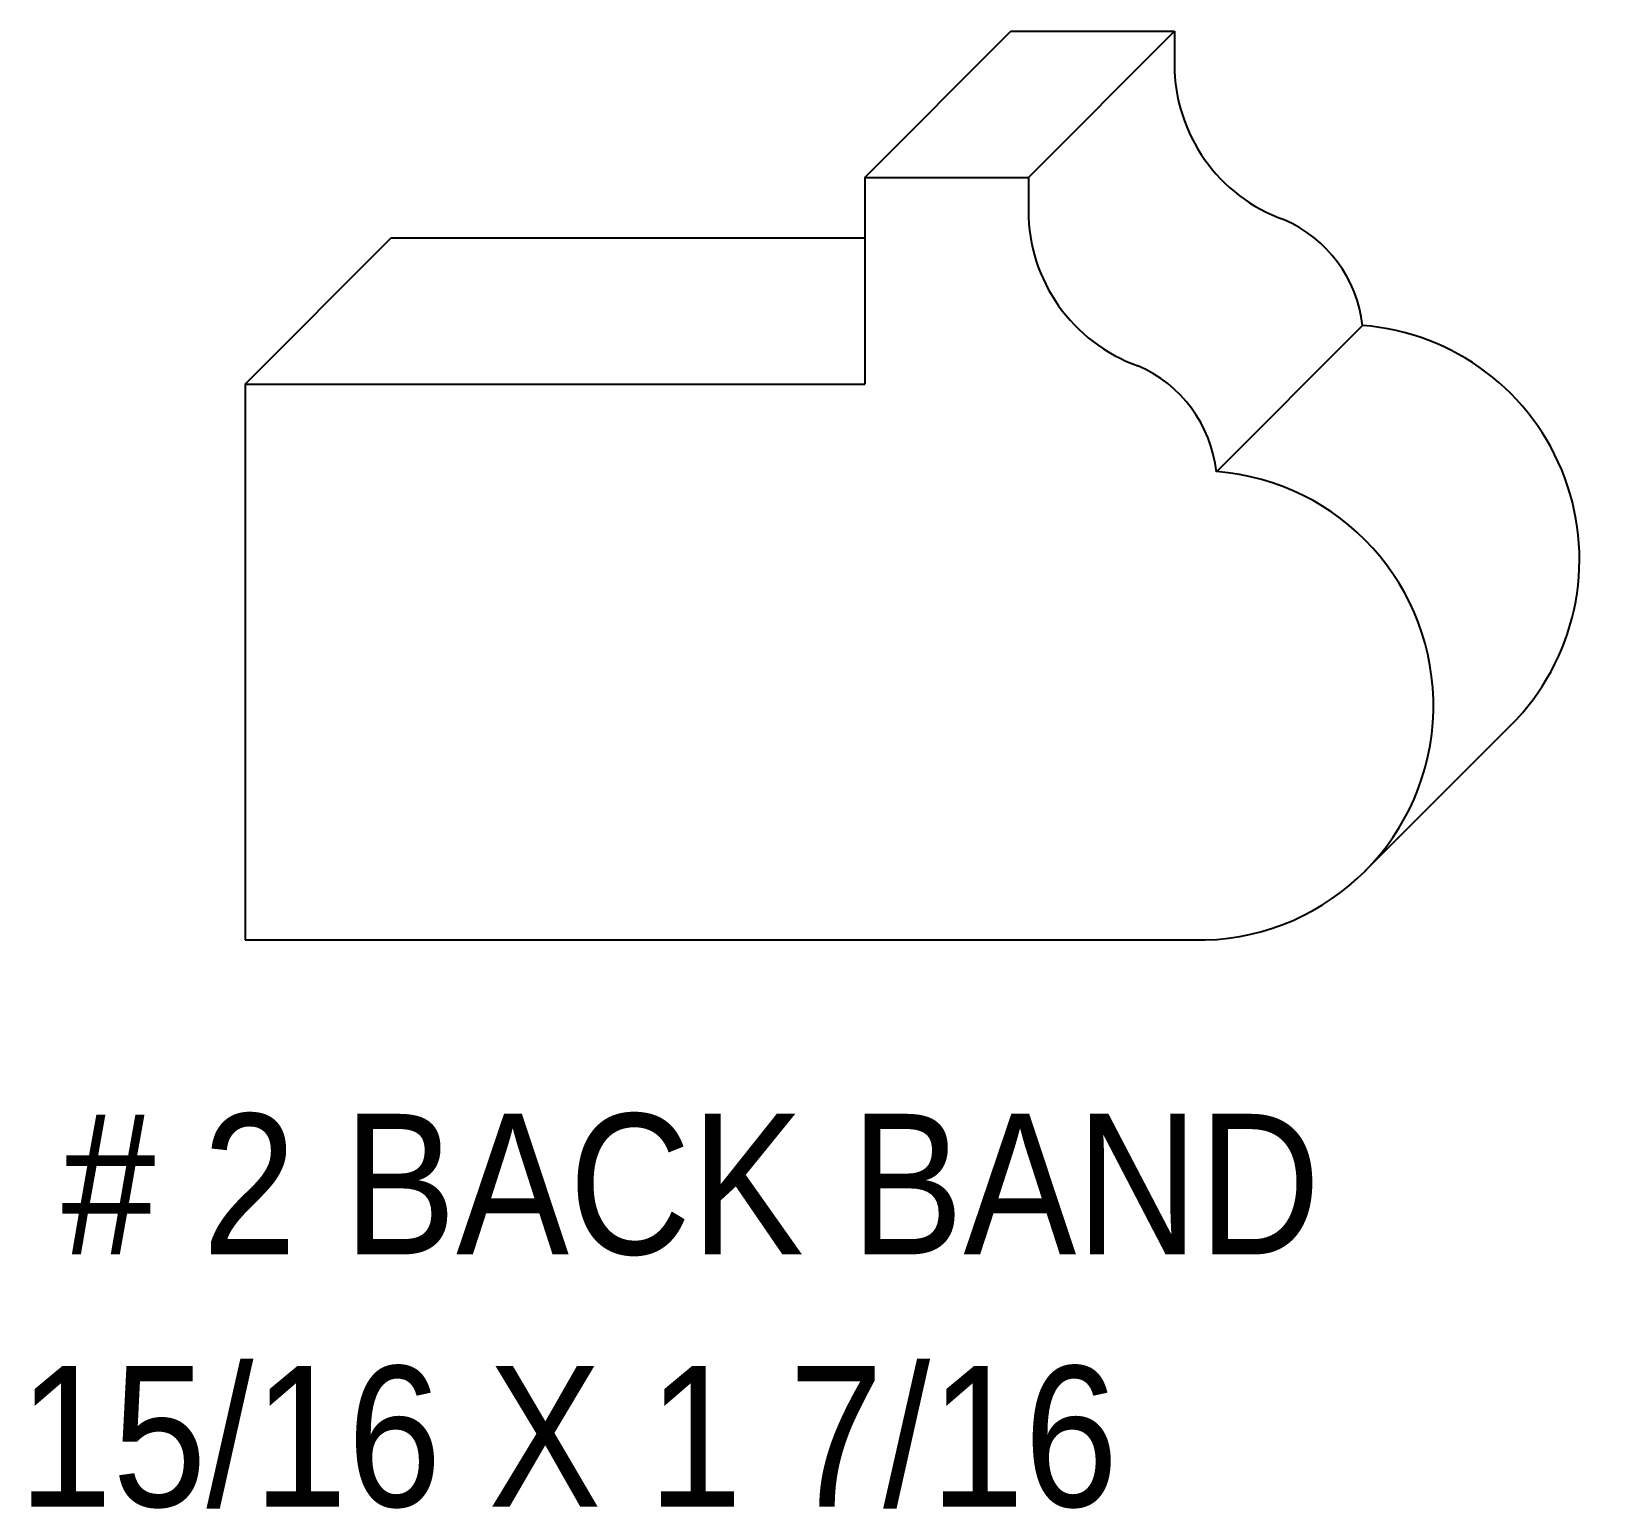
# Model space of a CAD drawing. Extents: x 60.75 to 62.65, y 149.14 to 150.92.
import ezdxf

# ---------------------------------------------------------------- set-up
doc = ezdxf.new("R2010")
doc.units = 0
doc.header["$LTSCALE"] = 5
doc.header["$MEASUREMENT"] = 0
doc.layers.add('PROFILE', color=7, linetype='CONTINUOUS')
doc.styles.add('TXT', font='TXT', dxfattribs={"height": 3.5})

msp = doc.modelspace()

# ---------------------------------------------------------------- linework, layer by layer
at = {"layer": 'PROFILE', "color": 1, "linetype": 'Continuous'}
for p, q in [((61.7633, 150.7465), (61.94, 150.9233)), ((61.94, 150.9233), (62.1381, 150.9233)), ((61.9614, 150.7465), (62.1381, 150.9233)), ((62.1381, 150.9233), (62.1381, 150.8831)), ((61.7633, 150.7465), (61.9614, 150.7465)), ((61.7633, 150.7465), (61.7633, 150.6733)), ((61.9614, 150.7465), (61.9614, 150.7063)), ((61.0135, 150.4966), (61.1902, 150.6733)), ((61.1902, 150.6733), (61.7633, 150.6733)), ((61.7633, 150.6733), (61.7633, 150.4966)), ((62.1889, 150.3906), (62.3656, 150.5674)), ((61.0135, 150.4966), (61.7633, 150.4966)), ((61.0135, 150.4966), (61.0135, 149.8242)), ((62.3686, 149.9075), (62.545, 150.0839)), ((61.0135, 149.8242), (62.1754, 149.8242))]:
    msp.add_line(p, q, dxfattribs=at)
for centre, major_axis, start_param, end_param in [((62.3371, 150.8831), (0.199, 0), 3.141593, 4.37252), ((62.1603, 150.7063), (0, 0.199), 1.570796, 2.801724), ((62.2078, 150.5496), (0, 0.1588), -1.459015, -0.407665), ((62.3444, 150.2845), (0.2837, 0), -0.785398, 1.496135), ((62.031, 150.3729), (0.1588, 0), 0.111781, 1.163132), ((62.1677, 150.1078), (0.2837, 0), -1.543542, 1.496135)]:
    msp.add_ellipse(centre, major_axis=major_axis, ratio=1, start_param=start_param, end_param=end_param, dxfattribs=at)

# ---------------------------------------------------------------- texts
at = {"layer": 'PROFILE', "color": 1, "linetype": 'Continuous', "style": 'TXT', "width": 0.9}
for s, p in [('# 2 BACK BAND', (60.7914, 149.444)), ('15/16 X 1 7/16', (60.7393, 149.1388))]:
    msp.add_text(s, height=0.169956, dxfattribs=at).set_placement(p)

doc.saveas('drawing.dxf')
